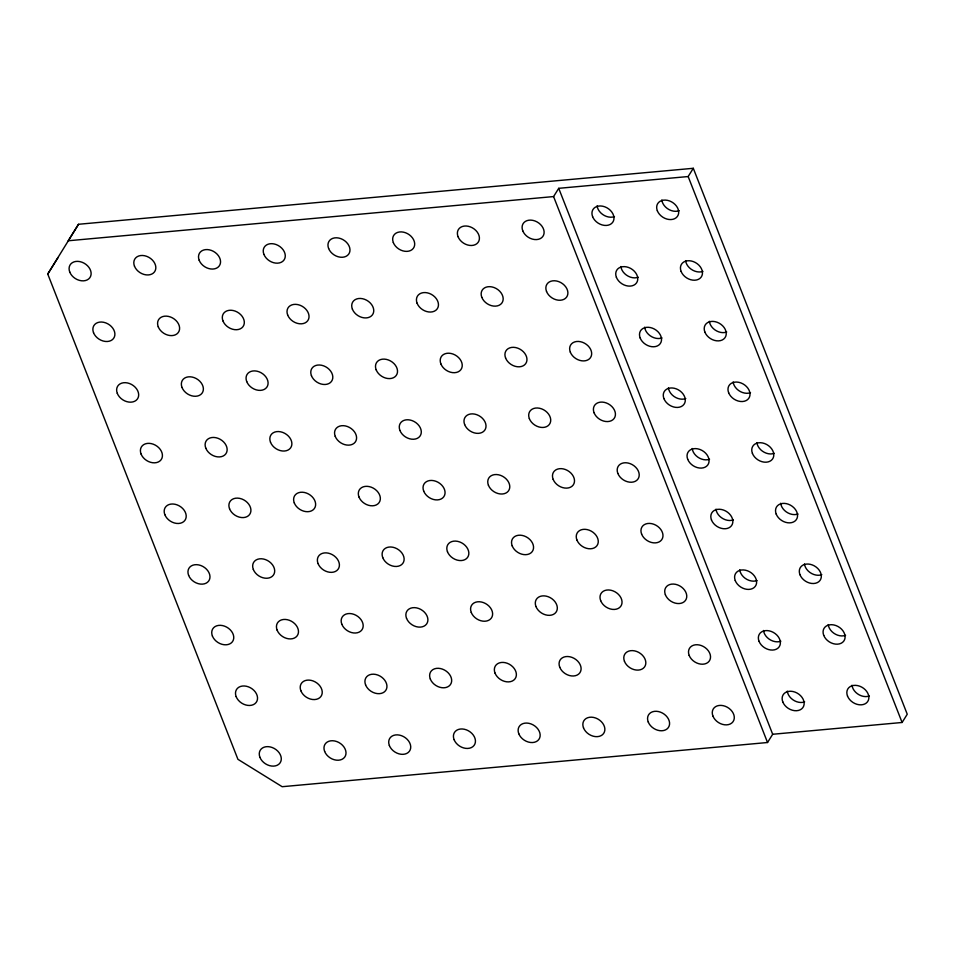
<?xml version="1.0" encoding="UTF-8"?>
<svg xmlns="http://www.w3.org/2000/svg" width="955" height="955" viewBox="0 0 955 955"><rect width="100%" height="100%" fill="white"/><g stroke="black" fill="none" stroke-linecap="round" stroke-linejoin="round"><path stroke-width="1.43" d="M47.75 274.049L78.513 224.282L693.294 168.295L907.25 714.233L902.105 722.481L772.679 734.264L767.534 742.513L282.167 786.705L237.926 759.321L47.75 274.049L58.04 257.552M78.513 224.282L68.223 240.767L553.578 196.575L558.723 188.326L688.161 176.544L693.294 168.295M688.161 176.544L902.105 722.481M558.723 188.326L772.679 734.264M553.578 196.575L767.534 742.513M780.868 641.211A11.77 8.846 32 0 1 763.534 630.479M757.1 580.545A11.77 8.846 32 0 1 739.767 569.813M733.333 519.89A11.77 8.846 32 0 1 715.987 509.158M662.018 337.915A11.77 8.846 32 0 1 644.673 327.183M638.238 277.248A11.77 8.846 32 0 1 620.905 266.517M709.553 459.236A11.77 8.846 32 0 1 692.22 448.504M685.786 398.569A11.77 8.846 32 0 1 668.44 387.837M614.471 216.594A11.77 8.846 32 0 1 597.126 205.862M804.647 701.865A11.77 8.846 32 0 1 787.302 691.134M845.593 635.314A11.77 8.846 32 0 1 828.248 624.582M702.952 271.363A11.77 8.846 32 0 1 685.618 260.631M679.184 210.697A11.77 8.846 32 0 1 661.839 199.965M750.499 392.672A11.77 8.846 32 0 1 733.154 381.94M726.731 332.018A11.77 8.846 32 0 1 709.386 321.286M774.266 453.339A11.77 8.846 32 0 1 756.933 442.607M798.046 513.993A11.77 8.846 32 0 1 780.701 503.261M869.36 695.98A11.77 8.846 32 0 1 852.015 685.248M821.813 574.659A11.77 8.846 32 0 1 804.48 563.928M583.505 727.853A11.77 8.846 32 0 0 602.33 734.849A11.77 8.846 32 0 0 595.741 718.041A11.77 8.846 32 0 0 583.505 727.853M512.19 545.878A11.77 8.846 32 0 0 531.016 552.861A11.77 8.846 32 0 0 524.426 536.053A11.77 8.846 32 0 0 512.19 545.878M535.958 606.532A11.77 8.846 32 0 0 554.783 613.528A11.77 8.846 32 0 0 548.194 596.72A11.77 8.846 32 0 0 535.958 606.532M689.164 655.405A11.77 8.846 32 0 0 707.989 662.4A11.77 8.846 32 0 0 701.4 645.592A11.77 8.846 32 0 0 689.164 655.405M712.931 716.071A11.77 8.846 32 0 0 731.757 723.054A11.77 8.846 32 0 0 725.167 706.246A11.77 8.846 32 0 0 712.931 716.071M559.737 667.199A11.77 8.846 32 0 0 578.563 674.182A11.77 8.846 32 0 0 571.973 657.374A11.77 8.846 32 0 0 559.737 667.199M440.876 363.903A11.77 8.846 32 0 0 459.701 370.886A11.77 8.846 32 0 0 453.112 354.078A11.77 8.846 32 0 0 440.876 363.903M417.096 303.236A11.77 8.846 32 0 0 435.922 310.232A11.77 8.846 32 0 0 429.332 293.424A11.77 8.846 32 0 0 417.096 303.236M488.411 485.212A11.77 8.846 32 0 0 507.236 492.207A11.77 8.846 32 0 0 500.659 475.399A11.77 8.846 32 0 0 488.411 485.212M464.643 424.557A11.77 8.846 32 0 0 483.469 431.553A11.77 8.846 32 0 0 476.879 414.733A11.77 8.846 32 0 0 464.643 424.557M393.329 242.582A11.77 8.846 32 0 0 412.154 249.565A11.77 8.846 32 0 0 405.565 232.757A11.77 8.846 32 0 0 393.329 242.582M522.755 230.788A11.77 8.846 32 0 0 541.581 237.783A11.77 8.846 32 0 0 534.991 220.975A11.77 8.846 32 0 0 522.755 230.788M594.07 412.775A11.77 8.846 32 0 0 612.895 419.758A11.77 8.846 32 0 0 606.306 402.95A11.77 8.846 32 0 0 594.07 412.775M617.849 473.429A11.77 8.846 32 0 0 636.675 480.425A11.77 8.846 32 0 0 630.085 463.617A11.77 8.846 32 0 0 617.849 473.429M735.255 580.604A11.77 8.846 32 0 0 754.08 587.6A11.77 8.846 32 0 0 747.49 570.792A11.77 8.846 32 0 0 735.255 580.604M711.475 519.95A11.77 8.846 32 0 0 730.3 526.945A11.77 8.846 32 0 0 723.711 510.125A11.77 8.846 32 0 0 711.475 519.95M640.16 337.975A11.77 8.846 32 0 0 658.986 344.958A11.77 8.846 32 0 0 652.396 328.15A11.77 8.846 32 0 0 640.16 337.975M616.393 277.308A11.77 8.846 32 0 0 635.218 284.304A11.77 8.846 32 0 0 628.629 267.496A11.77 8.846 32 0 0 616.393 277.308M687.707 459.295A11.77 8.846 32 0 0 706.533 466.279A11.77 8.846 32 0 0 699.943 449.471A11.77 8.846 32 0 0 687.707 459.295M663.928 398.629A11.77 8.846 32 0 0 682.753 405.624A11.77 8.846 32 0 0 676.164 388.816A11.77 8.846 32 0 0 663.928 398.629M592.613 216.654A11.77 8.846 32 0 0 611.439 223.637A11.77 8.846 32 0 0 604.849 206.829A11.77 8.846 32 0 0 592.613 216.654M782.79 701.925A11.77 8.846 32 0 0 801.615 708.92A11.77 8.846 32 0 0 795.026 692.112A11.77 8.846 32 0 0 782.79 701.925M759.022 641.271A11.77 8.846 32 0 0 777.848 648.254A11.77 8.846 32 0 0 771.258 631.446A11.77 8.846 32 0 0 759.022 641.271M546.523 291.454A11.77 8.846 32 0 0 565.348 298.438A11.77 8.846 32 0 0 558.77 281.63A11.77 8.846 32 0 0 546.523 291.454M570.302 352.108A11.77 8.846 32 0 0 589.128 359.104A11.77 8.846 32 0 0 582.538 342.296A11.77 8.846 32 0 0 570.302 352.108M641.617 534.096A11.77 8.846 32 0 0 660.442 541.079A11.77 8.846 32 0 0 653.853 524.271A11.77 8.846 32 0 0 641.617 534.096M665.384 594.75A11.77 8.846 32 0 0 684.21 601.745A11.77 8.846 32 0 0 677.632 584.926A11.77 8.846 32 0 0 665.384 594.75M624.451 661.302A11.77 8.846 32 0 0 643.276 668.297A11.77 8.846 32 0 0 636.687 651.477A11.77 8.846 32 0 0 624.451 661.302M648.218 721.956A11.77 8.846 32 0 0 667.044 728.952A11.77 8.846 32 0 0 660.454 712.144A11.77 8.846 32 0 0 648.218 721.956M458.042 236.685A11.77 8.846 32 0 0 476.867 243.68A11.77 8.846 32 0 0 470.278 226.86A11.77 8.846 32 0 0 458.042 236.685M529.356 418.66A11.77 8.846 32 0 0 548.182 425.655A11.77 8.846 32 0 0 541.592 408.847A11.77 8.846 32 0 0 529.356 418.66M553.136 479.326A11.77 8.846 32 0 0 571.961 486.31A11.77 8.846 32 0 0 565.372 469.502A11.77 8.846 32 0 0 553.136 479.326M481.809 297.339A11.77 8.846 32 0 0 500.635 304.335A11.77 8.846 32 0 0 494.045 287.527A11.77 8.846 32 0 0 481.809 297.339M505.589 358.006A11.77 8.846 32 0 0 524.414 365.001A11.77 8.846 32 0 0 517.825 348.181A11.77 8.846 32 0 0 505.589 358.006M576.904 539.981A11.77 8.846 32 0 0 595.729 546.976A11.77 8.846 32 0 0 589.139 530.168A11.77 8.846 32 0 0 576.904 539.981M182.011 387.467A11.77 8.846 32 0 0 200.837 394.463A11.77 8.846 32 0 0 194.247 377.655A11.77 8.846 32 0 0 182.011 387.467M158.244 326.813A11.77 8.846 32 0 0 177.069 333.796A11.77 8.846 32 0 0 170.479 316.988A11.77 8.846 32 0 0 158.244 326.813M229.558 508.788A11.77 8.846 32 0 0 248.384 515.784A11.77 8.846 32 0 0 241.794 498.976A11.77 8.846 32 0 0 229.558 508.788M205.779 448.134A11.77 8.846 32 0 0 224.604 455.117A11.77 8.846 32 0 0 218.026 438.309A11.77 8.846 32 0 0 205.779 448.134M134.464 266.147A11.77 8.846 32 0 0 153.289 273.142A11.77 8.846 32 0 0 146.7 256.334A11.77 8.846 32 0 0 134.464 266.147M324.64 751.43A11.77 8.846 32 0 0 343.466 758.413A11.77 8.846 32 0 0 336.888 741.605A11.77 8.846 32 0 0 324.64 751.43M300.873 690.763A11.77 8.846 32 0 0 319.698 697.759A11.77 8.846 32 0 0 313.109 680.951A11.77 8.846 32 0 0 300.873 690.763M164.845 514.685A11.77 8.846 32 0 0 183.67 521.669A11.77 8.846 32 0 0 177.081 504.861A11.77 8.846 32 0 0 164.845 514.685M141.065 454.019A11.77 8.846 32 0 0 159.891 461.014A11.77 8.846 32 0 0 153.301 444.206A11.77 8.846 32 0 0 141.065 454.019M212.392 636.006A11.77 8.846 32 0 0 231.217 642.99A11.77 8.846 32 0 0 224.628 626.182A11.77 8.846 32 0 0 212.392 636.006M188.613 575.34A11.77 8.846 32 0 0 207.438 582.335A11.77 8.846 32 0 0 200.848 565.527A11.77 8.846 32 0 0 188.613 575.34M117.298 393.365A11.77 8.846 32 0 0 136.123 400.36A11.77 8.846 32 0 0 129.534 383.54A11.77 8.846 32 0 0 117.298 393.365M93.53 332.698A11.77 8.846 32 0 0 112.356 339.694A11.77 8.846 32 0 0 105.766 322.886A11.77 8.846 32 0 0 93.53 332.698M69.751 272.044A11.77 8.846 32 0 0 88.576 279.039A11.77 8.846 32 0 0 81.987 262.219A11.77 8.846 32 0 0 69.751 272.044M259.927 757.327A11.77 8.846 32 0 0 278.753 764.31A11.77 8.846 32 0 0 272.163 747.502A11.77 8.846 32 0 0 259.927 757.327M236.16 696.661A11.77 8.846 32 0 0 254.985 703.656A11.77 8.846 32 0 0 248.396 686.836A11.77 8.846 32 0 0 236.16 696.661M341.818 624.212A11.77 8.846 32 0 0 360.644 631.207A11.77 8.846 32 0 0 354.054 614.399A11.77 8.846 32 0 0 341.818 624.212M318.039 563.557A11.77 8.846 32 0 0 336.864 570.541A11.77 8.846 32 0 0 330.287 553.733A11.77 8.846 32 0 0 318.039 563.557M246.724 381.582A11.77 8.846 32 0 0 265.55 388.566A11.77 8.846 32 0 0 258.96 371.758A11.77 8.846 32 0 0 246.724 381.582M222.957 320.916A11.77 8.846 32 0 0 241.782 327.911A11.77 8.846 32 0 0 235.193 311.103A11.77 8.846 32 0 0 222.957 320.916M294.271 502.891A11.77 8.846 32 0 0 313.097 509.886A11.77 8.846 32 0 0 306.507 493.078A11.77 8.846 32 0 0 294.271 502.891M270.504 442.237A11.77 8.846 32 0 0 289.329 449.232A11.77 8.846 32 0 0 282.74 432.412A11.77 8.846 32 0 0 270.504 442.237M199.177 260.261A11.77 8.846 32 0 0 218.003 267.245A11.77 8.846 32 0 0 211.425 250.437A11.77 8.846 32 0 0 199.177 260.261M389.365 745.533A11.77 8.846 32 0 0 408.191 752.528A11.77 8.846 32 0 0 401.601 735.72A11.77 8.846 32 0 0 389.365 745.533M365.586 684.878A11.77 8.846 32 0 0 384.411 691.862A11.77 8.846 32 0 0 377.822 675.054A11.77 8.846 32 0 0 365.586 684.878M406.532 618.327A11.77 8.846 32 0 0 425.357 625.31A11.77 8.846 32 0 0 418.768 608.502A11.77 8.846 32 0 0 406.532 618.327M382.764 557.66A11.77 8.846 32 0 0 401.589 564.656A11.77 8.846 32 0 0 395 547.848A11.77 8.846 32 0 0 382.764 557.66M311.437 375.685A11.77 8.846 32 0 0 330.263 382.68A11.77 8.846 32 0 0 323.673 365.861A11.77 8.846 32 0 0 311.437 375.685M287.67 315.019A11.77 8.846 32 0 0 306.495 322.014A11.77 8.846 32 0 0 299.906 305.206A11.77 8.846 32 0 0 287.67 315.019M358.985 497.006A11.77 8.846 32 0 0 377.81 503.989A11.77 8.846 32 0 0 371.22 487.181A11.77 8.846 32 0 0 358.985 497.006M335.217 436.339A11.77 8.846 32 0 0 354.042 443.335A11.77 8.846 32 0 0 347.453 426.527A11.77 8.846 32 0 0 335.217 436.339M263.902 254.364A11.77 8.846 32 0 0 282.728 261.36A11.77 8.846 32 0 0 276.138 244.54A11.77 8.846 32 0 0 263.902 254.364M454.079 739.636A11.77 8.846 32 0 0 472.904 746.631A11.77 8.846 32 0 0 466.315 729.823A11.77 8.846 32 0 0 454.079 739.636M430.299 678.981A11.77 8.846 32 0 0 449.125 685.976A11.77 8.846 32 0 0 442.535 669.157A11.77 8.846 32 0 0 430.299 678.981M518.792 733.75A11.77 8.846 32 0 0 537.617 740.734A11.77 8.846 32 0 0 531.028 723.926A11.77 8.846 32 0 0 518.792 733.75M495.012 673.084A11.77 8.846 32 0 0 513.838 680.079A11.77 8.846 32 0 0 507.26 663.271A11.77 8.846 32 0 0 495.012 673.084M447.477 551.775A11.77 8.846 32 0 0 466.303 558.759A11.77 8.846 32 0 0 459.713 541.951A11.77 8.846 32 0 0 447.477 551.775M471.245 612.43A11.77 8.846 32 0 0 490.07 619.425A11.77 8.846 32 0 0 483.481 602.605A11.77 8.846 32 0 0 471.245 612.43M376.151 369.788A11.77 8.846 32 0 0 394.976 376.783A11.77 8.846 32 0 0 388.399 359.975A11.77 8.846 32 0 0 376.151 369.788M352.383 309.134A11.77 8.846 32 0 0 371.209 316.117A11.77 8.846 32 0 0 364.619 299.309A11.77 8.846 32 0 0 352.383 309.134M423.698 491.109A11.77 8.846 32 0 0 442.523 498.104A11.77 8.846 32 0 0 435.934 481.296A11.77 8.846 32 0 0 423.698 491.109M399.93 430.454A11.77 8.846 32 0 0 418.756 437.438A11.77 8.846 32 0 0 412.166 420.63A11.77 8.846 32 0 0 399.93 430.454M328.615 248.467A11.77 8.846 32 0 0 347.441 255.463A11.77 8.846 32 0 0 340.851 238.655A11.77 8.846 32 0 0 328.615 248.467M600.671 600.647A11.77 8.846 32 0 0 619.497 607.631A11.77 8.846 32 0 0 612.907 590.823A11.77 8.846 32 0 0 600.671 600.647M277.105 630.109A11.77 8.846 32 0 0 295.931 637.104A11.77 8.846 32 0 0 289.341 620.284A11.77 8.846 32 0 0 277.105 630.109M253.326 569.455A11.77 8.846 32 0 0 272.151 576.438A11.77 8.846 32 0 0 265.562 559.63A11.77 8.846 32 0 0 253.326 569.455M728.641 392.732A11.77 8.846 32 0 0 747.467 399.727A11.77 8.846 32 0 0 740.889 382.919A11.77 8.846 32 0 0 728.641 392.732M823.735 635.373A11.77 8.846 32 0 0 842.561 642.369A11.77 8.846 32 0 0 835.971 625.561A11.77 8.846 32 0 0 823.735 635.373M704.874 332.077A11.77 8.846 32 0 0 723.699 339.073A11.77 8.846 32 0 0 717.11 322.253A11.77 8.846 32 0 0 704.874 332.077M752.421 453.398A11.77 8.846 32 0 0 771.246 460.394A11.77 8.846 32 0 0 764.657 443.574A11.77 8.846 32 0 0 752.421 453.398M681.106 271.423A11.77 8.846 32 0 0 699.931 278.406A11.77 8.846 32 0 0 693.342 261.598A11.77 8.846 32 0 0 681.106 271.423M847.503 696.04A11.77 8.846 32 0 0 866.328 703.023A11.77 8.846 32 0 0 859.751 686.215A11.77 8.846 32 0 0 847.503 696.04M657.327 210.757A11.77 8.846 32 0 0 676.152 217.752A11.77 8.846 32 0 0 669.562 200.944A11.77 8.846 32 0 0 657.327 210.757M776.188 514.053A11.77 8.846 32 0 0 795.014 521.048A11.77 8.846 32 0 0 788.424 504.24A11.77 8.846 32 0 0 776.188 514.053M799.968 574.719A11.77 8.846 32 0 0 818.793 581.702A11.77 8.846 32 0 0 812.204 564.894A11.77 8.846 32 0 0 799.968 574.719"/></g></svg>
